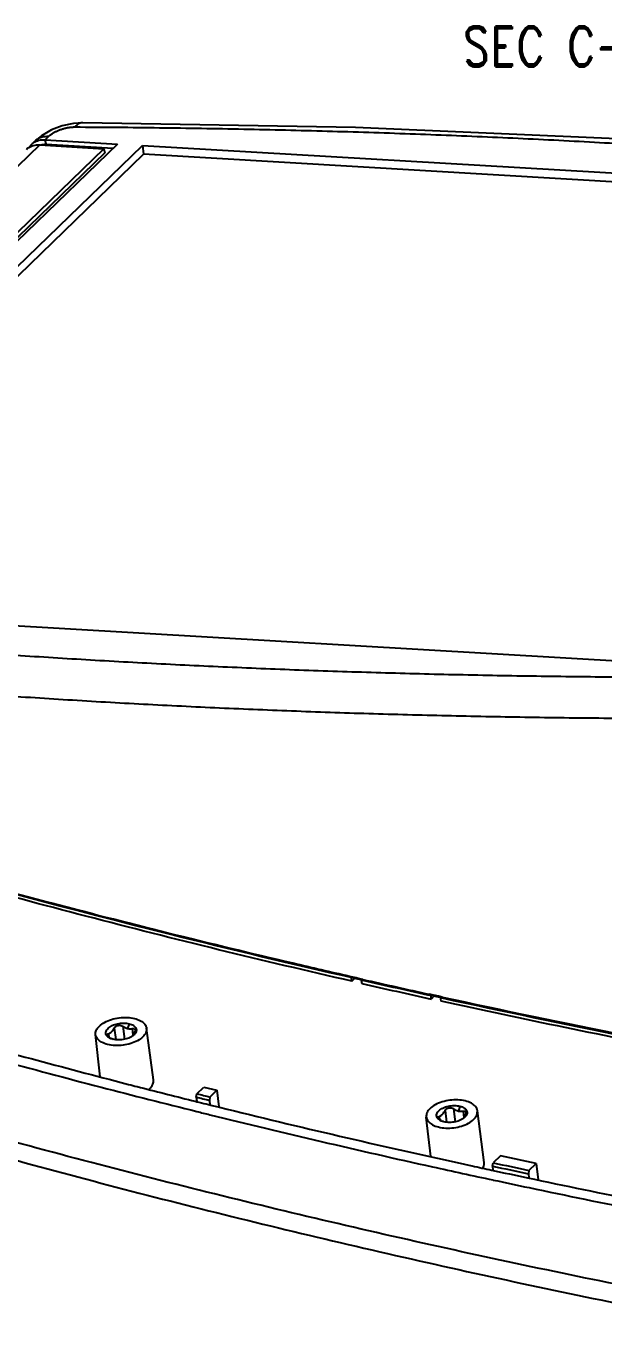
# Model space of a CAD drawing. Header units: millimetres. Extents: x 3559 to 4719, y 1270 to 1649.
# Drawn here: x 3762 to 3812.5, y 1292.5 to 1408 of the extents above; entities that cross this region are included whole.
import ezdxf
from ezdxf.enums import TextEntityAlignment as Align

# ---------------------------------------------------------------- set-up
doc = ezdxf.new("R2010")
doc.units = ezdxf.units.MM
doc.layers.get('0').update_dxf_attribs({"linetype": 'CONTINUOUS'})
doc.layers.add('hatch', color=56, linetype='CONTINUOUS', lineweight=9)
doc.styles.add('longtou', font='romand.shx', dxfattribs={"width": 0.800000011920929, "bigfont": 'fangsong.shx'})

# ---------------------------------------------------------------- blocks, each defined once
blk = doc.blocks.new('*U28')
at = {"color": 7, "linetype": 'Continuous'}
for p, q in [((-37.44974664520032, 143.6659312365143), (-38.37527626970041, 143.6030772100144)), ((-37.44974664460005, 143.6659313443145), (-37.45221043950005, 143.6659459303144)), ((-86.85080838369959, 97.78186267241449), (-41.65494516130002, 141.5012747885144)), ((-35.41932590909983, 141.1360987413143), (-80.6151891315003, 97.41668662521442)), ((-34.08375060120034, 141.5939091480143), (-80.32460488069955, 96.86364357261436)), ((-77.91693904119984, 96.72264364001444), (-31.67608476159967, 141.4529092154144)), ((-42.43298205379961, 141.5782697026143), (-42.08568545900016, 141.9142208687144)), ((-41.65494516130002, 141.5012747885144), (-35.41932590909983, 141.1360987413143)), ((-41.13244963269972, 142.0067015181144), (-40.78515304269968, 142.3426526797145)), ((-41.01526178990025, 141.5626774150144), (-41.13244963269972, 142.0067015181144)), ((-41.13244963269972, 142.0067015181144), (-34.08375060120034, 141.5939091480143)), ((-41.11163066059999, 141.4694567069143), (-41.01526178990025, 141.5626774150144)), ((-41.01526178990025, 141.5626774150144), (-34.50987725899995, 141.1817031265143)), ((-35.41932590909983, 141.1360987413143), (-35.33177745640023, 140.7219023182145)), ((-31.67608476159967, 141.4529092154144), (-31.56670090500029, 140.5907413245143)), ((-31.67608476159967, 141.4529092154144), (62.5036878732999, 135.9374670907143)), ((-35.33177745640023, 140.7219023182145), (-80.55502350909956, 96.97600190961452)), ((-76.97339380589983, 96.66738687961447), (-31.56670090500029, 140.5907413245143)), ((62.60958010610011, 135.0755036794144), (-31.56670090500029, 140.5907413245143)), ((16.26283359369972, 91.20720151531441), (-77.91693904119984, 96.72264364001444)), ((-11.21638843300025, 60.58419798841442), (-11.53383763429974, 60.65657357361442)), ((-11.30300732169962, 60.18894755871429), (-11.34534857299968, 60.55175484061442)), ((-11.30300732169962, 60.18894755871429), (-11.00587830449967, 60.47637001361431)), ((-10.89387984530003, 60.43101332771448), (-11.23222917709973, 60.50815918561443)), ((-10.87713363310013, 60.5069804778143), (-11.21638843300025, 60.58419798841442)), ((-10.26232909139981, 60.28737221071447), (-10.89387984530003, 60.43101332771448)), ((-10.6724281093002, 60.46045232161441), (-10.87713363310013, 60.5069804778143)), ((-10.24637746759981, 60.36376995901446), (-10.6724281093002, 60.46045232161441)), ((-3.50965763180011, 58.86285529851443), (-3.754712294499768, 58.91654077101452)), ((-3.285593207299826, 58.76195664181432), (-3.598728768400179, 58.45905054231457)), ((-3.187335835499653, 58.70973715541436), (-3.526475171600396, 58.78404916691443)), ((-3.16960592039959, 58.7884716094145), (-3.50965763180011, 58.86285529851443)), ((-2.549277684899607, 58.57028185281456), (-3.187335835499653, 58.70973715541436)), ((-2.886726149299648, 58.72669411561446), (-3.16960592039959, 58.7884716094145)), ((-2.53232068790021, 58.64942469351445), (-2.886726149299648, 58.72669411561446)), ((-2.621713952799837, 58.24455728831435), (-2.679943248599557, 58.6274623341144)), ((-34.40709848650022, 55.63395200791433), (-34.2672341558, 54.51052678181441)), ((-33.58571696210038, 55.81047707271432), (-33.42812367490023, 54.5446484408144)), ((-32.9641927147004, 56.05264750071433), (-33.10945662850008, 55.58888443401452)), ((-32.65776728580022, 55.57912994851449), (-32.58990119379996, 54.94746231051454)), ((-30.59875923300024, 50.59511062331444), (-31.2633978048998, 55.60858942831442)), ((-35.76963271059958, 50.90744280741433), (-36.22649187239949, 55.00284919001456)), ((-34.97986568939996, 55.07989587071438), (-34.93620614999963, 54.76062644701437)), ((-33.74579388549955, 50.34858173271436), (-33.01861318109968, 50.16095958061442)), ((-32.18498946339969, 49.94668902791432), (-31.86396358789989, 49.86440592081431)), ((-26.43093414509985, 48.92226080061437), (-26.37391381739963, 49.24471653231444)), ((-26.43093414509985, 48.92226080061437), (-26.3928144816, 48.48197427251444)), ((-26.37391381739963, 49.24471653231444), (-25.70044013870029, 49.89618928251434)), ((-25.70044013870029, 49.89618928251434), (-24.4306822159997, 49.57962594801438)), ((-25.10415589479999, 48.92815319771444), (-25.16117622250022, 48.60569746601436)), ((-24.4306822159997, 49.57962594801438), (-25.10415589479999, 48.92815319771444)), ((-24.4306822159997, 49.57962594801438), (-24.22316798859993, 47.96062893601447)), ((-26.53564809719956, 48.51738756711438), (-26.37000740759959, 48.47607484701439)), ((-26.37000740759959, 48.47607484701439), (-26.16768427019997, 48.42565879181439)), ((-25.25870685510017, 48.1997737538145), (-24.89769714910017, 48.11034184191453)), ((-25.16117622250022, 48.60569746601436), (-25.12405363539983, 48.17692728551447)), ((-2.239897780200408, 47.61434753221442), (-2.100033449500188, 46.49092230611427)), ((-1.418516255799659, 47.79087259701441), (-1.260922968600426, 46.52504396511449)), ((-0.796992008399684, 48.03304302501442), (-0.9422555396995449, 47.56927986291453)), ((-0.4905665794995002, 47.55952547281436), (-0.42270048770024, 46.92785783601448)), ((1.568441473300481, 42.57550614761453), (0.9038029014000131, 47.58898495271433)), ((-3.631899372900079, 43.15199161861437), (-4.059291166199728, 46.98324471431442)), ((-2.812664983100149, 47.06029139501447), (-2.769005443899914, 46.7410219724145)), ((-1.507974699399711, 42.64811697241453), (-0.7621511478000684, 42.48445622521444)), ((-0.7621511478000684, 42.48445622521444), (0.07846758889991179, 42.3007549815145)), ((2.38140626600034, 42.2137763714145), (2.438515931199618, 42.53631852221429)), ((3.143210906099739, 43.21799263631442), (2.438515931199618, 42.53631852221429)), ((6.630228358600107, 42.47152073811435), (3.143210906099739, 43.21799263631442)), ((5.925565469399771, 41.78987766151454), (6.630228358600107, 42.47152073811435)), ((6.630228358600107, 42.47152073811435), (6.825250791899634, 40.87361685021438)), ((0.07846758889991179, 42.3007549815145), (0.3968396618001861, 42.23139101731454)), ((2.38140626600034, 42.2137763714145), (2.416449998099779, 41.80885061051436)), ((5.925565469399771, 41.78987766151454), (5.868432647799636, 41.46731311081453)), ((5.868432647799636, 41.46731311081453), (5.903493045099822, 41.06215156261442)), ((2.406588554499649, 40.86638469621448), (2.445890926200263, 40.85795169561447))]:
    blk.add_line(p, q, dxfattribs=at)
for points in [[(-40.5145267316002, 142.9718057907144), (-41.49956054450013, 142.4002462241144), (-42.08664035009951, 141.9132960306144)], [(-38.37527626970041, 143.6030772100144), (-39.46965181139967, 143.3668308938145), (-40.5145267316002, 142.9718057907144)], [(65.14194876639976, 137.7903168031144), (40.65424942580012, 140.2595820474144), (15.20597019849993, 142.0766612103146), (-10.93505644919969, 143.2130431367143), (-37.45221043950005, 143.6659459303144)]]:
    blk.add_lwpolyline(points, dxfattribs=at)
for centre, radius, start, end in [((-41.42373476440025, 140.5379999818144), 1.4492346579, 146.7650642724798, 149.3830617121899), ((-41.42564751020018, 140.5384060888143), 1.4474123765, 134.089671297097, 146.7370125875212), ((-41.08061899990025, 140.8768213197145), 1.4440644647, 133.1450814681153, 134.0930595849969), ((196.5155354890003, 972.5282190197142), 935.3044802522, 257.2284803547873, 257.6359163416132), ((196.5397605466997, 967.8242174923146), 931.1285708373, 257.1632158650189, 257.5878847725147), ((196.4420293734001, 970.6136755167147), 933.4991538824, 257.2069849451212, 257.6305867201164), ((204.9543389326, 1010.550068116714), 974.332214578, 257.7035360316779, 259.8408045394025), ((204.1312712665003, 1007.973321487514), 971.5583879848, 257.7185817370956, 259.8618217153067), ((180.9337735332001, 883.4687873369141), 861.2672201805, 254.0402231617783, 255.4327930131021), ((181.4062400346002, 882.9771878490144), 859.9772051765, 254.2239874356895, 255.5116340042079), ((-34.72454519050007, 55.20180719481436), 0.5115633179, 211.2365611542916, 212.8808215410894), ((-35.13314981959957, 55.69027714211438), 0.6293340298, 284.0970818919021, 296.0837825466825), ((-34.31880714440013, 55.67169095401437), 1.138244961, 238.8338737181032, 243.8904512651796), ((-34.27370601369967, 55.7613991842145), 1.23864777, 243.8433081682914, 245.3292666586162), ((-34.23811052499968, 55.83993781451431), 1.3248752461, 245.348116377999, 248.4031329713001), ((-34.08860013279991, 56.29032869881439), 1.7998455795, 254.96436168652, 256.0046366607048), ((-33.00901292530034, 55.5573525522143), 0.7788140595999999, 322.4706927500013, 325.6457084047133), ((187.0973901847001, 907.1357446820141), 885.7236074671001, 255.4319604044155, 256.052731697109), ((187.9675808106003, 908.2262225786146), 886.0648487603, 255.6349679891904, 255.9903538522824), ((195.5083162136998, 939.0985538983143), 917.8446517521, 256.105531054913, 257.6049457590245), ((194.6788775822997, 938.0584518484145), 917.5621484789999, 256.1404049357853, 257.5294494559263), ((-2.557344484400346, 47.18220271901441), 0.5115633176, 211.2365611525958, 212.8808215413822), ((-2.965949113599891, 47.67067266691447), 0.6293340303, 284.0970819027018, 296.0837840272163), ((-2.151606438100316, 47.6520864784145), 1.138244961, 238.8338737181032, 243.8904512651796), ((-2.106505307499901, 47.74179470841432), 1.2386477698, 243.8433081682914, 245.3292666587908), ((-2.070909819200097, 47.82033333791446), 1.3248752451, 245.34811637702, 248.4031329269131), ((-1.921399426700191, 48.27072422221431), 1.7998455786, 254.964361690783, 256.0046366609734), ((-0.8418122190996655, 47.53774807651439), 0.7788140595, 322.4706927500013, 325.6457084048072), ((202.2908642722996, 967.6420182828144), 946.4467850159, 257.8096201737863, 258.0255008175949), ((200.3568850991996, 963.3549090372146), 943.4878893991, 257.5244949185851, 257.8889619702166), ((201.1680020107997, 964.5161876475142), 943.8846887867999, 257.718945782293, 257.8367874856228), ((202.2761373495005, 969.6659523870142), 949.1523294013, 257.8368950404828, 258.0525557613846), ((202.2825233906997, 967.5134199639144), 946.6466537522, 257.8092136999199, 258.0250476773094), ((204.8988644015999, 982.1445784652144), 961.9035846039, 258.0535887210903, 258.716804590524), ((202.2230542697998, 972.0342225613142), 952.3655613349, 257.8911604830963, 258.1057022324226), ((204.7849586893999, 984.2549477598143), 964.8519274769001, 258.1064074357174, 258.7656139936026)]:
    blk.add_arc(centre, radius, start, end, dxfattribs=at)
for centre, major_axis, ratio, start_param, end_param in [((20.70428042139974, 2105.691212953015), (-1507.825857384101, 7405.354881030998), 0.0601751844, -4.4448262086, -4.444773083899999), ((335.0403152784002, 1546.901506320414), (-219.4929411886, 6990.109952547299), 0.0563485631, -4.4996353886, -4.4995803241)]:
    blk.add_ellipse(centre, major_axis=major_axis, ratio=ratio, start_param=start_param, end_param=end_param, dxfattribs=at)
for points, start_tangent, end_tangent in [([(-40.78515304269968, 142.3426526797145), (-40.70403271469968, 142.4165102344143), (-40.61439038030039, 142.4894043498143), (-40.51671571429961, 142.5609308069145), (-40.41156973889974, 142.6306785628144), (-40.29956519610005, 142.6982486188144), (-40.18124697120038, 142.7633174129144), (-40.05712054790001, 142.8255976272144), (-39.92782812859969, 142.8847486966145), (-39.79412469650015, 142.9404113901144), (-39.65680619490013, 142.9922498538144), (-39.51665727179989, 143.0399703427145), (-39.37441001529987, 143.0833268504146), (-39.23077186909995, 143.1221023710143), (-39.08647553510036, 143.1560924053144), (-38.94229961410019, 143.1851046180143), (-38.79904581499977, 143.2089696873143), (-38.65749446999962, 143.2275507355143), (-38.51840805259963, 143.2407402784145), (-38.38255284249954, 143.2484582023144), (-38.25071086539992, 143.2506548871145)], (0.7187446054088592, 0.6952741849052526), (0.9999902647883986, -0.004412519510274914)), ([(-37.4522070367002, 143.6651630526144), (-37.81595899090007, 143.5853665298143), (-38.25071086539992, 143.2506548871145)], (-0.9999905536232024, -0.004346569263350483), (-0.6638208214330111, -0.7478916479223461)), ([(-38.25071086539992, 143.2506548871145), (-30.00725994509958, 143.1822564856145), (-21.82133703369982, 143.0500003156144), (-13.69451706699965, 142.8539076773143), (-5.628240330999688, 142.5940108706143), (2.376055492600244, 142.2703543813143), (10.3169447004002, 141.8829946021144), (18.19301314220047, 141.4319999014144), (26.00285936139971, 140.9174505448143), (33.74509408320046, 140.3394387243145), (41.41834086079962, 139.6980685126143), (49.02123631490031, 138.9934558521145), (56.55244022910028, 138.2257274445144), (64.01048264860037, 137.3950381395143)], (0.9999902823560545, -0.00440853643043256), (0.993319508032808, -0.1153965119120173)), ([(-42.95522844019979, 141.0725858144144), (-42.77887167599965, 141.2180597938143), (-42.26574813949992, 141.4482328564145)], (0.7182123890238576, 0.6958239463058475), (0.9695292105213761, 0.244975733381487)), ([(-42.4327329116004, 141.5780125441145), (-42.25637614740026, 141.7234865234143), (-41.74325261089962, 141.9536595861143), (-41.13244963269972, 142.0067015181144)], (0.7182123889840405, 0.6958239463469459), (0.9982895907079763, -0.05846274954277452)), ([(-42.26574813949992, 141.4482328564145), (-41.65494516130002, 141.5012747885144)], (0.9695292105259324, 0.2449757333634548), (0.9982895907050021, -0.05846274959356299)), ([(-42.06813969480027, 141.9304460420144), (-41.90907951070039, 142.0594377188145), (-41.39595597609969, 142.2896107612144), (-40.78515304269968, 142.3426526797145)], (0.7296262964612582, 0.6838460846654225), (0.9982895903230933, -0.0584627561149022)), ([(-41.55541374990025, 141.5104141745144), (-41.01526178990025, 141.5626774150144)], (0.9637536221244373, 0.2667938452101689), (0.9982895907062008, -0.05846274957309325)), ([(14.75603881840016, 89.74963046661446), (7.115674070400019, 89.82905492631448), (-0.474800121500266, 89.96353682151448), (-8.014117497699772, 90.15305718361446), (-15.50112631489992, 90.39758901471441), (-22.93467719729961, 90.69709639471444), (-30.31362928809995, 91.05153453261437), (-37.63685021980018, 91.46084977321448), (-44.90321669330024, 91.92497961421441), (-52.11161455820002, 92.44385271771444), (-59.26093878919983, 93.01738889441435), (-66.35009427020032, 93.64549918191437), (-73.37799511570029, 94.32808575241438), (-80.34355120760029, 95.06504044991448), (-87.24567991519962, 95.85624551471437)], (-0.9999770834350334, 0.00676997819525586), (-0.9929810684235533, 0.1182734025570361)), ([(14.15112115210013, 85.73962872271454), (6.478375053099626, 85.82554574421442), (-1.144267661499725, 85.96675354601439), (-8.715534715500326, 86.16323196531448), (-16.23426882940021, 86.41495289411455), (-23.69931514339987, 86.72187921671434), (-31.10952736629952, 87.08396489971437), (-38.46376775980025, 87.50115498481432), (-45.76090771550025, 87.97338561311449), (-52.99982784149961, 88.50058403191429), (-60.17941793009959, 89.08266858661432), (-67.29857776599965, 89.71954878461452), (-74.35621640970021, 90.41112523081438), (-81.35123986910003, 91.15728823651443), (-88.28261688759994, 91.95792512341427)], (-0.9999713500044164, 0.007569621545694694), (-0.992878050425095, 0.1191351206994082)), ([(-11.30300732169962, 60.18894755871429), (-37.16971450070014, 66.51357161141436), (-62.34673315669988, 73.48118161711432), (-86.79594922649994, 81.08116798001447)], (-0.9747660090823214, 0.2232290920505746), (-0.9499977420242753, 0.3122567695803862)), ([(-11.23222917709973, 60.50815918561443), (-28.91108705999977, 64.72760527841433), (-86.71906596000008, 81.32303543841431)], (-0.9749363310256376, 0.2224840453746488), (-0.950342279049152, 0.3112066076606728)), ([(-11.53383763429974, 60.65657357361442), (-17.0416187093997, 61.93106065191455), (-41.28149211399978, 67.97431364711451), (-64.91068686089966, 74.5851614704145), (-86.70768337739992, 81.36497664791455)], (-0.9749422260737097, 0.222458211398095), (-0.9505020718383483, 0.3107182186982399)), ([(33.03255712080045, 51.14063769911445), (21.65649767109971, 53.25745011991444), (9.454963414400481, 55.68233977721434), (-2.621713952799837, 58.24455728831435)], (-0.9841695516055673, 0.1772294944203611), (-0.9768528127249431, 0.2139125575354744)), ([(33.80342991809994, 26.99180889511445), (11.43211610799972, 31.3264843256145), (-12.65900424030042, 36.61451074261436), (-36.63257068470011, 42.55692130401439), (-60.82636192120026, 49.29364987801432), (-84.15684034690003, 56.55273624861434)], (-0.9838667728198448, 0.1789026923807026), (-0.9501518300471363, 0.3117875877229206)), ([(-36.22641965599996, 55.00256531421451), (-36.16037306210001, 55.40959747141437), (-35.86029999160019, 55.82588480501431), (-35.35307151199959, 56.19052622581444), (-34.68834076559961, 56.46782736491446), (-33.93117298450034, 56.63064539131437), (-33.15569047079953, 56.66304176221433), (-32.4377979658002, 56.56184607161435)], (-0.1081527605442187, 0.9941342868982365), (0.9702998288905611, -0.2419054403169721)), ([(-32.4377979658002, 56.56184607161435), (-31.84776899440021, 56.33696387241434), (-31.44336010820007, 56.0104087888144), (-31.2641560566999, 55.61414391051449), (-31.2634153570998, 55.60867609051434)], (0.9702998288901048, -0.2419054403188019), (0.1301107344321266, -0.9914994688780892)), ([(-35.16194897819969, 54.93652441231438), (-35.1888573192, 54.98759076851434), (-35.22676424600013, 55.14094786291435), (-35.20797867279998, 55.30058607831438), (-35.13428746960017, 55.46014585671446), (-35.0074775062003, 55.61326764001456), (-34.61179925420038, 55.87728960461436), (-34.08599125529963, 56.05442858321453), (-33.50767825399998, 56.11491192861445), (-32.9641927147004, 56.05264750071433)], (-0.5184996884756734, 0.8550778169562289), (0.9702998288881585, -0.241905440326609)), ([(-31.2634153570998, 55.60867609051434), (-31.3277005123, 55.18696102351441), (-31.62777358289986, 54.77067368981443), (-32.13500206249955, 54.40603226901453), (-32.7997328088004, 54.12873112991451), (-33.55690058999971, 53.96591310361441), (-34.33238310359957, 53.93351673271445), (-35.05027560869985, 54.03471242331443)], (0.1301107344500352, -0.9914994688757389), (-0.9702998288935002, 0.241905440305183)), ([(-34.85644110730027, 55.12503948451445), (-34.73522580989993, 55.20229342151447), (-34.61846423829957, 55.31651244201453), (-34.50848322890033, 55.46425131671435), (-34.40709848650022, 55.63395200791433)], (0.8978357604351251, 0.4403304977898767), (0.4804147967312465, 0.8770414032881658)), ([(-34.40709848650022, 55.63395200791433), (-34.29050504360021, 55.77853343131437), (-34.1313912521, 55.87351506151435), (-33.95502112560007, 55.9106556679144), (-33.76828285390002, 55.89122422591436), (-33.58571696210038, 55.81047707271432)], (0.480414796756711, 0.8770414032742173), (0.8398166170370185, -0.5428701960399908)), ([(-33.58571696210038, 55.81047707271432), (-33.34905912100021, 55.67680236501451), (-33.10945662850008, 55.58888443401452)], (0.8398166170740484, -0.5428701959827056), (0.9702998794971369, -0.2419052373303267)), ([(-33.10945662850008, 55.58888443401452), (-32.88439719350026, 55.55912121551432), (-32.65776728580022, 55.57912994851449)], (0.9702998794712302, -0.2419052374342406), (0.9825300292775994, 0.1861041148598271)), ([(-32.9641927147004, 56.05264750071433), (-32.54109088239966, 55.87393204101431), (-32.39420702610005, 55.75000060691445), (-32.29921625520001, 55.60896772641445), (-32.26130932849992, 55.45561063201444), (-32.26130181810004, 55.40404033821437)], (0.9702998288937222, -0.2419054403042921), (-0.05785441235874782, -0.9983250307242747)), ([(-32.65776728580022, 55.57912994851449), (-32.5182084293001, 55.57960072451442), (-32.42777172049955, 55.52980820831431), (-32.38550490429952, 55.43816621171436), (-32.38415658259964, 55.4287349767144)], (0.982530029262638, 0.1861041149388151), (0.119963011497815, -0.9927783619078204)), ([(-32.38415658259964, 55.4287349767144), (-32.39628006739986, 55.30832100681437), (-32.46337941709953, 55.14936342681449)], (0.1199630113931314, -0.9927783619204699), (-0.4860344860333633, -0.8739396308591826)), ([(-32.26130181810004, 55.40404033821437), (-32.28009490160002, 55.2959724166144), (-32.35378610479984, 55.13641263821432), (-32.36605211789993, 55.11786109661443)], (-0.05785441236171792, -0.9983250307241026), (-0.5640076501029961, -0.8257695626658181)), ([(-82.73148403039977, 54.42901836401438), (-59.91378433709997, 47.32140900131435), (-36.46600646089973, 40.76590489821433), (-12.42421036339965, 34.77207608521439), (12.17476167320001, 29.34864196141439), (35.88779771080044, 24.75682461651445)], (0.9501518300440751, -0.3117875877322495), (0.9840132561051129, -0.1780952324162926)), ([(-35.05027560869985, 54.03471242331443), (-35.64030457999979, 54.2595946224144), (-36.04471346629998, 54.58614970611438), (-36.2239175177001, 54.98241458431448), (-36.22641965599996, 55.00256531421451)], (-0.9702998288984527, 0.2419054402853181), (-0.1081527605348038, 0.9941342868992608)), ([(-34.90787306610036, 54.69772846451428), (-34.94698269200035, 54.72262645381443), (-35.0938665484, 54.84655788801433), (-35.15415690010013, 54.92408285821443)], (-0.8551933467024094, 0.5183091160262692), (-0.542821945391349, 0.839847805022762)), ([(-35.07838133429959, 54.96069513161433), (-35.06068142200002, 55.03332259901435), (-34.97986568939996, 55.07989587071438)], (-0.08954018603828642, 0.9959832102421351), (0.9697920266220874, 0.2439332390229439)), ([(-35.03574074330027, 54.8655104261145), (-35.07808896519964, 54.95781938041432), (-35.07838133429959, 54.96069513161433)], (-0.5933172807589144, 0.8049686977472152), (-0.08954018623992978, 0.9959832102240072)), ([(-34.93881387259989, 54.76254122941441), (-35.03574074330027, 54.8655104261145)], (-0.7540809916940917, 0.6567814385057296), (-0.5933172811745503, 0.8049686974408632)), ([(-34.7854538552001, 54.64993298921445), (-34.93881387259989, 54.76254122941441)], (-0.8425423026518061, 0.5386301776192942), (-0.7540809916317024, 0.6567814385773614)), ([(-34.55551572490003, 54.55210145821434), (-34.72576227389982, 54.60807329701447)], (-0.9657478199629456, 0.2594824622914196), (-0.9296451631539051, 0.3684560633570161)), ([(-32.79656311629969, 54.75931860461446), (-32.87627432019963, 54.71926889021438), (-33.40208231910037, 54.54212991161444), (-33.98039532040002, 54.48164656621452), (-34.5238808596996, 54.54391099421446)], (-0.883221521199824, -0.4689560155168811), (-0.970299828888598, 0.2419054403248457)), ([(-32.54171837959984, 54.92811831691438), (-32.79656311629969, 54.75931860461446)], (-0.7660220679777728, -0.6428142743989561), (-0.8832215211377539, -0.4689560156337824)), ([(-32.46337941709953, 55.14936342681449), (-32.57074808359994, 54.97266649251446), (-32.68331327150008, 54.82453841031452)], (-0.4860344859950763, -0.8739396308804758), (-0.6602414015258329, -0.7510534546296983)), ([(-32.39138078260021, 55.08292460651433), (-32.4805960681997, 54.98329085481441), (-32.54171837959984, 54.92811831691438)], (-0.6088774663642182, -0.7932642882128822), (-0.7660220680447625, -0.6428142743191267)), ([(-33.01861318109968, 50.16095958061442), (-32.18498946339969, 49.94668902791432)], (0.968396114930934, -0.2494172499781712), (0.968639779115951, -0.2484692703619539)), ([(-31.03862675849996, 49.67723190531456), (-30.97076667310012, 49.73964517301442), (-30.66434991989991, 50.16478787121446), (-30.59877732449968, 50.59519934031437)], (0.7513210255751173, 0.6599369034451354), (-0.1300984084244858, 0.9915010862956308)), ([(-26.43093414509985, 48.92226080061437), (-25.79625779310027, 48.76376963381449), (-25.16117622250022, 48.60569746601436)], (0.9701216403872694, -0.2426190488241052), (0.9704773113419506, -0.2411924297537111)), ([(-26.37391381739963, 49.24471653231444), (-25.73922075740029, 49.08623815741453), (-25.10415589479999, 48.92815319771444)], (0.9701216652353475, -0.2426189494680839), (0.9704773125431051, -0.2411924249206684)), ([(-26.38749885749985, 47.52507061191432), (-25.11711069319972, 47.21053000131428)], (0.9705136233033365, -0.2410462756041455), (0.9708647230522852, -0.2396282319189654)), ([(-26.16768427019997, 48.42565879181439), (-25.25870685510017, 48.1997737538145)], (0.9703563595311019, -0.2416785789381156), (0.9706093322838338, -0.2406605993583708)), ([(-0.2705972595003914, 48.54224159591445), (-0.9884897645997626, 48.64343728651443), (-1.763972278199617, 48.61104091561447), (-2.521140059299796, 48.44822288931437), (-3.185870805699778, 48.17092175011453), (-3.693099285300377, 47.80628032941445), (-3.993172355800198, 47.38999299571446), (-4.059218949700153, 46.98296083851437)], (-0.9702998288905611, 0.2419054403169721), (0.1081527605442187, -0.9941342868982365)), ([(-2.99474827189988, 46.91691993671452), (-3.021656612900188, 46.96798629281443), (-3.059563539700321, 47.12134338721444), (-3.040777966600217, 47.28098160261447), (-2.967086763400403, 47.44054138101433), (-2.840276799999629, 47.59366316441447), (-2.444598547999703, 47.8576851290145), (-1.918790549099867, 48.0348241075144), (-1.340477547700175, 48.09530745301436), (-0.796992008399684, 48.03304302501442)], (-0.518499688450638, 0.8550778169714096), (0.9702998288881585, -0.241905440326609)), ([(-2.88307490240004, 46.0151079476143), (-2.165182397299759, 45.91391225701432), (-1.389699883699905, 45.9463086279145), (-0.6325321025997255, 46.10912665421438), (0.03219864380025683, 46.38642779341444), (0.5394271233999461, 46.75106921411452), (0.8395001938997666, 47.16735654781451), (0.9037853492000067, 47.58907161481443)], (0.9702998288935002, -0.241905440305183), (-0.1301107344500352, 0.9914994688757389)), ([(-2.689240386400343, 47.10543501601455), (-2.568025087800379, 47.18268895841447), (-2.451263522299996, 47.29690797771445), (-2.3412825186997, 47.44464684701438), (-2.239897780200408, 47.61434753221442)], (0.8978357490199729, 0.4403305210654203), (0.4804147967070171, 0.8770414033014379)), ([(-2.239897780200408, 47.61434753221442), (-2.123304333899796, 47.75892895861443), (-1.964190535900343, 47.85391058961454), (-1.78782040060014, 47.89105119321448), (-1.601082138199672, 47.87161974771448), (-1.418516255799659, 47.79087259701441)], (0.480414796756711, 0.8770414032742173), (0.8398166170370185, -0.5428701960399908)), ([(-1.418516255799659, 47.79087259701441), (-1.181858240799556, 47.65719780661448), (-0.9422555396995449, 47.56927986291453)], (0.839816617068682, -0.5428701959910075), (0.9702999712782296, -0.2419048691892473)), ([(-0.9422555396995449, 47.56927986291453), (-0.7171962959000666, 47.5395167364145), (-0.4905665794995002, 47.55952547281436)], (0.970299971292063, -0.2419048691337602), (0.9825300292679181, 0.1861041149109393)), ([(-0.796992008399684, 48.03304302501442), (-0.3738901761998932, 47.85432756531441), (-0.227006319800239, 47.73039613121432), (-0.1320155490002435, 47.58936325071431), (-0.0941086222001104, 47.43600615631453), (-0.09410111180022795, 47.38443586251447)], (0.9702998288937222, -0.2419054403042921), (-0.05785441235874782, -0.9983250307242747)), ([(-0.4905665794995002, 47.55952547281436), (-0.351007729599587, 47.55999625041454), (-0.2605710174002525, 47.51020373611436), (-0.2183041982998475, 47.41856173821452), (-0.2169558761997905, 47.40913050101449)], (0.9825300292724461, 0.1861041148870345), (0.1199630127031906, -0.9927783617621682)), ([(0.9037853492000067, 47.58907161481443), (0.9030446495999058, 47.5945394349144), (0.7238405980997413, 47.9908043131145), (0.3194317118004619, 48.31735939671444), (-0.2705972595003914, 48.54224159591445)], (-0.1301107344402, 0.9914994688770297), (-0.9702998288901048, 0.2419054403188019)), ([(-4.059218949700153, 46.98296083851437), (-4.056716811500337, 46.96281010861435), (-3.877512760000172, 46.56654523041448), (-3.473103873699984, 46.23999014681453), (-2.88307490240004, 46.0151079476143)], (0.1081527605348038, -0.9941342868992608), (0.9702998288984527, -0.2419054402853181)), ([(-2.74067235989969, 46.67812398881438), (-2.779781985699628, 46.70302197821434), (-2.926665842100192, 46.82695341231442), (-2.986956193800324, 46.90447838251453)], (-0.8551933467024094, 0.5183091160262692), (-0.542821945391349, 0.839847805022762)), ([(-2.911180628099828, 46.94109065601447), (-2.893480715600163, 47.01371812351431), (-2.812664983100149, 47.06029139501447)], (-0.08954018802886095, 0.99598321006318), (0.9697920266220874, 0.2439332390229439)), ([(-2.868540040400148, 46.84590595521445), (-2.910888259199965, 46.9382149065143), (-2.911180628099828, 46.94109065601447)], (-0.5933172679378986, 0.8049687071971852), (-0.08954018778445615, 0.9959832100851522)), ([(-2.77161317359969, 46.74293676001457), (-2.868540040400148, 46.84590595521445)], (-0.7540809849483799, 0.6567814462507917), (-0.5933172675553564, 0.8049687074791452)), ([(-2.618253148900294, 46.63032851361436), (-2.77161317359969, 46.74293676001457)], (-0.842542302685992, 0.5386301775658194), (-0.7540809846915923, 0.656781446545621)), ([(-2.38831501850018, 46.53249698251443), (-2.558561568599544, 46.58846882171451)], (-0.9657478199567112, 0.2594824623146227), (-0.9296451629561024, 0.3684560638560883)), ([(-0.6293624100999295, 46.73971412891456), (-0.7090736138998182, 46.69966441451447), (-1.234881612799654, 46.52252543601435), (-1.813194614200256, 46.46204209051439), (-2.356680153499838, 46.52430651851432)], (-0.883221521199824, -0.4689560155168811), (-0.970299828888598, 0.2419054403248457)), ([(-0.3745176733000335, 46.90851384121447), (-0.6293624100999295, 46.73971412891456)], (-0.7660220679777728, -0.6428142743989561), (-0.8832215211377539, -0.4689560156337824)), ([(-0.2961787107997225, 47.12975895111435), (-0.4035473643998557, 46.9530620359144), (-0.5161125503000221, 46.80493395171447)], (-0.4860344858232119, -0.8739396309760566), (-0.660241385890236, -0.7510534683747493)), ([(-0.2241800763003994, 47.06332013091446), (-0.313395361899893, 46.96368637921455), (-0.3745176733000335, 46.90851384121447)], (-0.6088774663642182, -0.7932642882128822), (-0.7660220680447625, -0.6428142743191267)), ([(-0.2169558761997905, 47.40913050101449), (-0.2290793611000481, 47.28871653151441), (-0.2961787107997225, 47.12975895111435)], (0.1199630125112711, -0.9927783617853587), (-0.4860344860333633, -0.8739396308591826)), ([(-0.09410111180022795, 47.38443586251447), (-0.1128941953002141, 47.27636794091427), (-0.1865853985000285, 47.11680816251442), (-0.1988514117001614, 47.09825662101434)], (-0.05785441236171792, -0.9983250307241026), (-0.5640076501029961, -0.8257695626658181)), ([(1.438952265900298, 42.01887589471448), (1.502850786299859, 42.14518339551455), (1.56842338180013, 42.5755948647145)], (0.5097851327507683, 0.8603017600971659), (-0.1300984084662035, 0.9915010862901569))]:
    blk.add_spline(points, degree=3, dxfattribs=dict(at, start_tangent=start_tangent, end_tangent=end_tangent))

msp = doc.modelspace()

# ---------------------------------------------------------------- block references
at = {"xscale": 0.9, "yscale": 0.9, "zscale": 0.9}
msp.add_blockref('*U28', (3800.637492713077, 1270.244159797749), dxfattribs=at)

# ---------------------------------------------------------------- texts
at = {"layer": 'hatch', "color": 6, "style": 'longtou', "width": 0.800000011920929}
msp.add_text('SEC C-C', height=3.5, dxfattribs=at).set_placement((3808.741149252986, 1406.22177069994), align=Align.MIDDLE)

doc.saveas('drawing.dxf')
